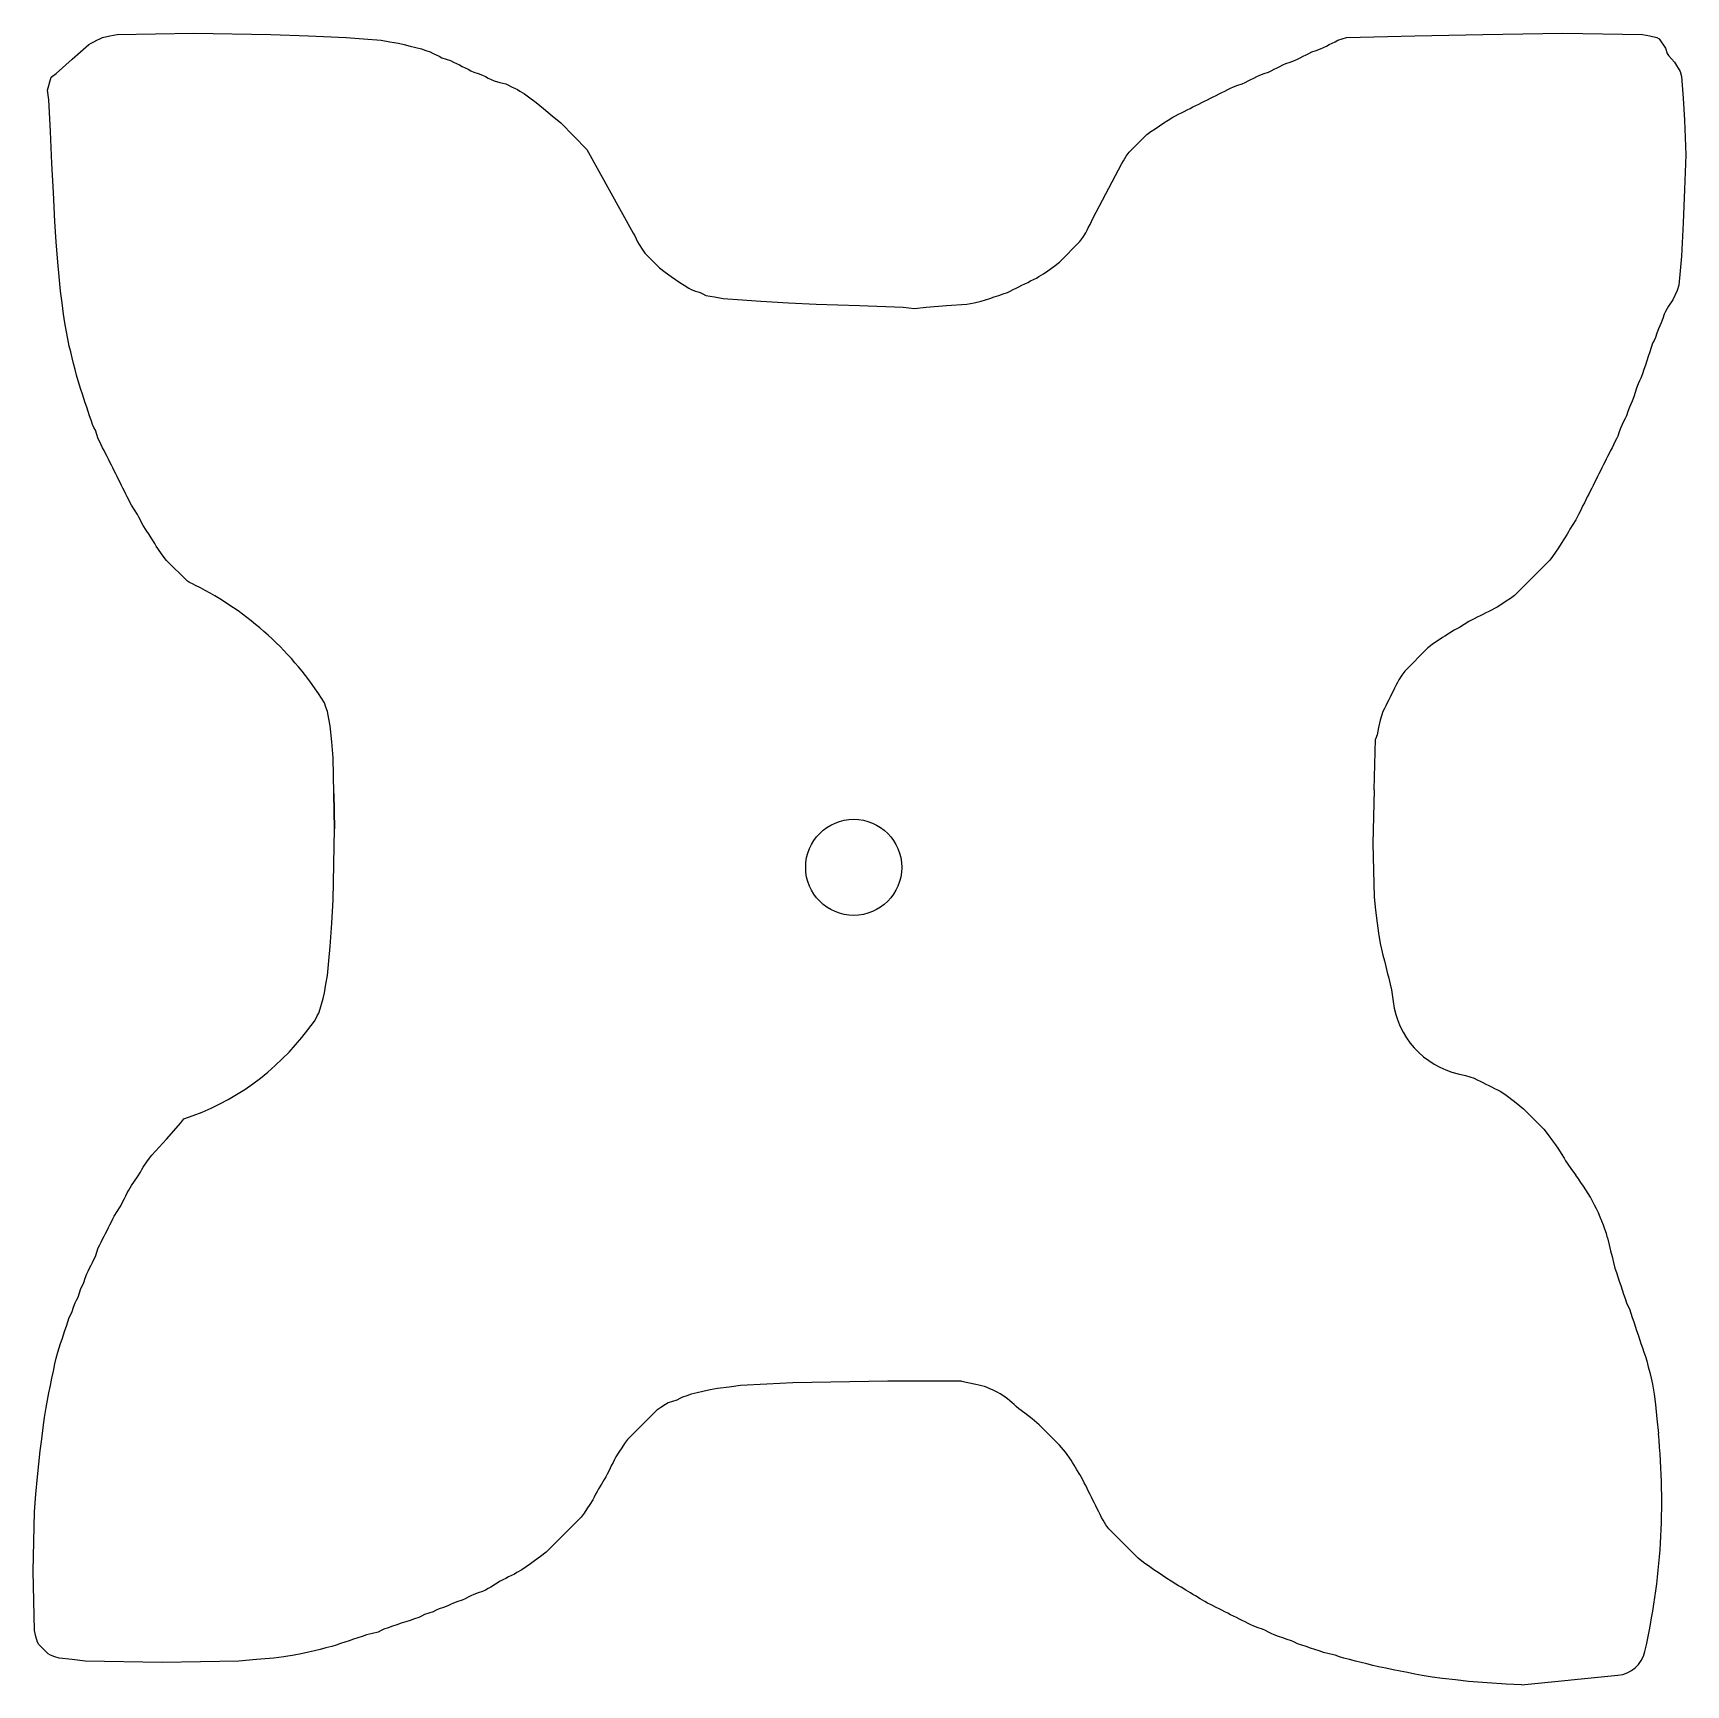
# Model space of a CAD drawing. Header units: inches. Extents: x 6.11 to 10.41, y 20.2 to 24.5.
import ezdxf

# ---------------------------------------------------------------- set-up
doc = ezdxf.new("R2010")
doc.units = ezdxf.units.IN
doc.layers.get('0').update_dxf_attribs({"linetype": 'CONTINUOUS'})

msp = doc.modelspace()

# ---------------------------------------------------------------- linework, layer by layer
for p, q in [((6.2541, 24.4722), (6.2599, 24.476)), ((6.2599, 24.476), (6.2674, 24.4797)), ((6.2674, 24.4797), (6.2749, 24.4835)), ((6.2749, 24.4835), (6.2825, 24.4873)), ((6.2825, 24.4873), (6.29, 24.4911)), ((6.29, 24.4911), (6.3089, 24.4948)), ((6.3089, 24.4948), (6.3278, 24.4986)), ((6.3278, 24.4986), (6.5277, 24.5024)), ((6.5277, 24.5024), (6.7277, 24.4986)), ((6.7277, 24.4986), (6.8258, 24.4948)), ((6.8258, 24.4948), (6.9239, 24.4911)), ((6.9239, 24.4911), (6.9691, 24.4873)), ((6.9691, 24.4873), (7.0144, 24.4835)), ((7.0144, 24.4835), (7.0371, 24.4797)), ((7.0371, 24.4797), (7.0597, 24.476)), ((7.0597, 24.476), (7.0748, 24.4722)), ((9.4819, 24.4722), (9.4894, 24.476)), ((9.4894, 24.476), (9.497, 24.4797)), ((9.497, 24.4797), (9.5045, 24.4835)), ((9.5045, 24.4835), (9.5158, 24.4873)), ((9.5158, 24.4873), (9.5271, 24.4911)), ((9.5271, 24.4911), (9.7045, 24.4948)), ((9.7045, 24.4948), (9.8818, 24.4986)), ((9.8818, 24.4986), (10.0893, 24.5024)), ((10.0893, 24.5024), (10.2968, 24.4986)), ((10.2968, 24.4986), (10.3157, 24.4948)), ((10.3157, 24.4948), (10.3345, 24.4911)), ((10.3345, 24.4911), (10.3405, 24.4873)), ((10.3405, 24.4873), (10.3572, 24.463)), ((6.1693, 24.3967), (6.2108, 24.4345)), ((6.2108, 24.4345), (6.2541, 24.4722)), ((7.0748, 24.4722), (7.0899, 24.4684)), ((7.0899, 24.4684), (7.105, 24.4647)), ((7.105, 24.4647), (7.1201, 24.4609)), ((7.1201, 24.4609), (7.1314, 24.4571)), ((7.1314, 24.4571), (7.1427, 24.4533)), ((7.1427, 24.4533), (7.1502, 24.4496)), ((7.1502, 24.4496), (7.1578, 24.4458)), ((7.1578, 24.4458), (7.1653, 24.442)), ((7.1653, 24.442), (7.1729, 24.4382)), ((7.1729, 24.4382), (7.1842, 24.4345)), ((7.1842, 24.4345), (7.1955, 24.4307)), ((7.1955, 24.4307), (7.2031, 24.4269)), ((9.38, 24.4269), (9.3913, 24.4307)), ((9.3913, 24.4307), (9.3989, 24.4345)), ((9.3989, 24.4345), (9.4064, 24.4382)), ((9.4064, 24.4382), (9.414, 24.442)), ((9.414, 24.442), (9.4215, 24.4458)), ((9.4215, 24.4458), (9.4291, 24.4496)), ((9.4291, 24.4496), (9.4366, 24.4533)), ((9.4366, 24.4533), (9.4479, 24.4571)), ((9.4479, 24.4571), (9.4592, 24.4609)), ((9.4592, 24.4609), (9.4668, 24.4647)), ((9.4668, 24.4647), (9.4743, 24.4684)), ((9.4743, 24.4684), (9.4819, 24.4722)), ((10.3572, 24.463), (10.361, 24.4496)), ((10.361, 24.4496), (10.3647, 24.4436)), ((10.3647, 24.4436), (10.3798, 24.4269)), ((6.1467, 24.3535), (6.1559, 24.3875)), ((6.1559, 24.3875), (6.1693, 24.3967)), ((7.2031, 24.4269), (7.2106, 24.4232)), ((7.2106, 24.4232), (7.2182, 24.4194)), ((7.2182, 24.4194), (7.2257, 24.4156)), ((7.2257, 24.4156), (7.2332, 24.4118)), ((7.2332, 24.4118), (7.2408, 24.4081)), ((7.2408, 24.4081), (7.2483, 24.4043)), ((7.2483, 24.4043), (7.2559, 24.4005)), ((7.2559, 24.4005), (7.2672, 24.3967)), ((7.2672, 24.3967), (7.2785, 24.393)), ((7.2785, 24.393), (7.2861, 24.3892)), ((7.2861, 24.3892), (7.2936, 24.3854)), ((9.2857, 24.3854), (9.2932, 24.3892)), ((9.2932, 24.3892), (9.3008, 24.393)), ((9.3008, 24.393), (9.3121, 24.3967)), ((9.3121, 24.3967), (9.3234, 24.4005)), ((9.3234, 24.4005), (9.331, 24.4043)), ((9.331, 24.4043), (9.3385, 24.4081)), ((9.3385, 24.4081), (9.3461, 24.4118)), ((9.3461, 24.4118), (9.3536, 24.4156)), ((9.3536, 24.4156), (9.3611, 24.4194)), ((9.3611, 24.4194), (9.3687, 24.4231)), ((9.3687, 24.4231), (9.38, 24.4269)), ((10.3798, 24.4269), (10.3949, 24.4027)), ((10.3949, 24.4027), (10.3987, 24.3892)), ((10.3987, 24.3892), (10.4025, 24.3326)), ((6.1504, 24.3288), (6.1467, 24.3535)), ((7.2936, 24.3854), (7.3012, 24.3817)), ((7.3012, 24.3817), (7.3087, 24.3779)), ((7.3087, 24.3779), (7.3238, 24.3741)), ((7.3238, 24.3741), (7.3389, 24.3703)), ((7.3389, 24.3703), (7.3464, 24.3666)), ((7.3464, 24.3666), (7.354, 24.3628)), ((7.354, 24.3628), (7.3615, 24.359)), ((7.3615, 24.359), (7.3691, 24.3552)), ((7.3691, 24.3552), (7.3758, 24.3515)), ((7.3758, 24.3515), (7.3879, 24.3439)), ((9.1951, 24.3439), (9.2027, 24.3477)), ((9.2027, 24.3477), (9.2102, 24.3515)), ((9.2102, 24.3515), (9.2178, 24.3552)), ((9.2178, 24.3552), (9.2253, 24.359)), ((9.2253, 24.359), (9.2329, 24.3628)), ((9.2329, 24.3628), (9.2442, 24.3666)), ((9.2442, 24.3666), (9.2555, 24.3703)), ((9.2555, 24.3703), (9.263, 24.3741)), ((9.263, 24.3741), (9.2706, 24.3779)), ((9.2706, 24.3779), (9.2781, 24.3816)), ((9.2781, 24.3816), (9.2857, 24.3854)), ((6.1542, 24.2458), (6.1504, 24.3288)), ((7.3879, 24.3439), (7.3985, 24.3364)), ((7.3985, 24.3364), (7.4181, 24.3213)), ((7.4181, 24.3213), (7.4369, 24.3062)), ((7.4369, 24.3062), (7.4596, 24.2873)), ((9.1046, 24.2986), (9.1121, 24.3024)), ((9.1121, 24.3024), (9.1197, 24.3062)), ((9.1197, 24.3062), (9.1272, 24.31)), ((9.1272, 24.31), (9.1348, 24.3137)), ((9.1348, 24.3137), (9.1423, 24.3175)), ((9.1423, 24.3175), (9.1499, 24.3213)), ((9.1499, 24.3213), (9.1574, 24.3251)), ((9.1574, 24.3251), (9.165, 24.3288)), ((9.165, 24.3288), (9.1725, 24.3326)), ((9.1725, 24.3326), (9.18, 24.3364)), ((9.18, 24.3364), (9.1876, 24.3401)), ((9.1876, 24.3401), (9.1951, 24.3439)), ((10.4025, 24.3326), (10.4062, 24.276)), ((7.4596, 24.2873), (7.4821, 24.2685)), ((7.4821, 24.2685), (7.5502, 24.1996)), ((9.0291, 24.2534), (9.0405, 24.2609)), ((9.0405, 24.2609), (9.0518, 24.2685)), ((9.0518, 24.2685), (9.0631, 24.276)), ((9.0631, 24.276), (9.0752, 24.2836)), ((9.0752, 24.2836), (9.082, 24.2873)), ((9.082, 24.2873), (9.0895, 24.2911)), ((9.0895, 24.2911), (9.097, 24.2949)), ((9.097, 24.2949), (9.1046, 24.2986)), ((10.4062, 24.276), (10.41, 24.1855)), ((6.158, 24.1628), (6.1542, 24.2458)), ((8.9612, 24.192), (9.0075, 24.2383)), ((9.0075, 24.2383), (9.0178, 24.2458)), ((9.0178, 24.2458), (9.0291, 24.2534)), ((7.5502, 24.1996), (7.6709, 23.9817)), ((8.9461, 24.1695), (8.9537, 24.1817)), ((8.9537, 24.1817), (8.9612, 24.192)), ((10.41, 24.1855), (10.4062, 24.0949)), ((6.1618, 24.0874), (6.158, 24.1628)), ((8.8669, 24.0195), (8.9424, 24.1628)), ((8.9424, 24.1628), (8.9461, 24.1695)), ((6.1655, 24.0119), (6.1618, 24.0874)), ((10.4062, 24.0949), (10.4025, 24.0081)), ((6.1693, 23.9591), (6.1655, 24.0119)), ((8.8556, 23.9968), (8.8594, 24.0044)), ((8.8594, 24.0044), (8.8631, 24.0119)), ((8.8631, 24.0119), (8.8669, 24.0195)), ((10.4025, 24.0081), (10.3987, 23.9214)), ((6.1731, 23.9063), (6.1693, 23.9591)), ((7.6709, 23.9817), (7.6747, 23.9742)), ((7.6747, 23.9742), (7.6784, 23.9666)), ((7.6784, 23.9666), (7.6822, 23.9591)), ((7.6822, 23.9591), (7.686, 23.9524)), ((8.7798, 23.9063), (8.8329, 23.9601)), ((8.8329, 23.9601), (8.8405, 23.9704)), ((8.8405, 23.9704), (8.848, 23.9826)), ((8.848, 23.9826), (8.8518, 23.9893)), ((8.8518, 23.9893), (8.8556, 23.9968)), ((7.686, 23.9524), (7.6935, 23.9402)), ((7.6935, 23.9402), (7.7011, 23.9299)), ((7.7011, 23.9299), (7.7391, 23.8912)), ((10.3987, 23.9214), (10.3949, 23.8836)), ((6.1768, 23.8685), (6.1731, 23.9063)), ((7.7391, 23.8912), (7.7539, 23.8799)), ((7.7539, 23.8799), (7.7697, 23.8685)), ((8.7265, 23.8685), (8.7386, 23.8761)), ((8.7386, 23.8761), (8.7493, 23.8836)), ((8.7493, 23.8836), (8.765, 23.895)), ((8.765, 23.895), (8.7798, 23.9063)), ((10.3949, 23.8836), (10.3911, 23.8459)), ((6.1806, 23.8308), (6.1768, 23.8685)), ((6.1844, 23.8006), (6.1806, 23.8308)), ((7.7697, 23.8685), (7.7803, 23.861)), ((7.7803, 23.861), (7.7916, 23.8535)), ((7.7916, 23.8535), (7.803, 23.8459)), ((7.803, 23.8459), (7.8151, 23.8384)), ((7.8151, 23.8384), (7.8218, 23.8346)), ((7.8218, 23.8346), (7.8331, 23.8308)), ((7.8331, 23.8308), (7.8445, 23.827)), ((8.6443, 23.827), (8.6518, 23.8308)), ((8.6518, 23.8308), (8.6594, 23.8346)), ((8.6594, 23.8346), (8.6669, 23.8384)), ((8.6669, 23.8384), (8.6745, 23.8421)), ((8.6745, 23.8421), (8.682, 23.8459)), ((8.682, 23.8459), (8.6896, 23.8497)), ((8.6896, 23.8497), (8.6971, 23.8535)), ((8.6971, 23.8535), (8.7047, 23.8572)), ((8.7047, 23.8572), (8.7122, 23.861)), ((8.7122, 23.861), (8.7198, 23.8648)), ((8.7198, 23.8648), (8.7265, 23.8685)), ((10.3874, 23.8323), (10.376, 23.8082)), ((10.3911, 23.8459), (10.3874, 23.8323)), ((6.1882, 23.7704), (6.1844, 23.8006)), ((7.8445, 23.827), (7.852, 23.8233)), ((7.852, 23.8233), (7.8595, 23.8195)), ((7.8595, 23.8195), (7.8822, 23.8157)), ((7.8822, 23.8157), (7.9048, 23.8119)), ((7.9048, 23.8119), (7.9539, 23.8082)), ((7.9539, 23.8082), (8.0029, 23.8044)), ((8.0029, 23.8044), (8.0746, 23.8006)), ((8.0746, 23.8006), (8.1463, 23.7969)), ((8.1463, 23.7969), (8.2595, 23.7931)), ((8.2595, 23.7931), (8.3727, 23.7893)), ((8.3727, 23.7893), (8.4028, 23.7855)), ((8.4028, 23.7855), (8.433, 23.7893)), ((8.433, 23.7893), (8.4858, 23.7931)), ((8.4858, 23.7931), (8.5387, 23.7969)), ((8.5387, 23.7969), (8.5575, 23.8006)), ((8.5575, 23.8006), (8.5764, 23.8044)), ((8.5764, 23.8044), (8.5877, 23.8082)), ((8.5877, 23.8082), (8.599, 23.8119)), ((8.599, 23.8119), (8.6103, 23.8157)), ((8.6103, 23.8157), (8.6217, 23.8195)), ((8.6217, 23.8195), (8.633, 23.8233)), ((8.633, 23.8233), (8.6443, 23.827)), ((10.361, 23.7855), (10.3572, 23.778)), ((10.3647, 23.7916), (10.361, 23.7855)), ((10.376, 23.8082), (10.3647, 23.7916)), ((6.1919, 23.7478), (6.1882, 23.7704)), ((6.1957, 23.7252), (6.1919, 23.7478)), ((10.3459, 23.7478), (10.3421, 23.7403)), ((10.3496, 23.7591), (10.3459, 23.7478)), ((10.3534, 23.7704), (10.3496, 23.7591)), ((10.3572, 23.778), (10.3534, 23.7704)), ((6.1995, 23.7063), (6.1957, 23.7252)), ((6.2033, 23.6874), (6.1995, 23.7063)), ((10.327, 23.7025), (10.3232, 23.695)), ((10.3308, 23.7101), (10.327, 23.7025)), ((10.3345, 23.7214), (10.3308, 23.7101)), ((10.3383, 23.7327), (10.3345, 23.7214)), ((10.3421, 23.7403), (10.3383, 23.7327)), ((6.207, 23.6724), (6.2033, 23.6874)), ((6.2108, 23.6573), (6.207, 23.6724)), ((6.2146, 23.6422), (6.2108, 23.6573)), ((10.3119, 23.661), (10.3081, 23.6497)), ((10.3157, 23.6724), (10.3119, 23.661)), ((10.3195, 23.6837), (10.3157, 23.6724)), ((10.3232, 23.695), (10.3195, 23.6837)), ((6.2183, 23.6271), (6.2146, 23.6422)), ((6.2221, 23.612), (6.2183, 23.6271)), ((10.2968, 23.6158), (10.293, 23.6044)), ((10.3006, 23.6271), (10.2968, 23.6158)), ((10.3044, 23.6384), (10.3006, 23.6271)), ((10.3081, 23.6497), (10.3044, 23.6384)), ((6.2259, 23.5969), (6.2221, 23.612)), ((6.2297, 23.5856), (6.2259, 23.5969)), ((6.2334, 23.5743), (6.2297, 23.5856)), ((6.2372, 23.5629), (6.2334, 23.5743)), ((10.2817, 23.578), (10.2779, 23.5667)), ((10.2855, 23.5893), (10.2817, 23.578)), ((10.2893, 23.5969), (10.2855, 23.5893)), ((10.293, 23.6044), (10.2893, 23.5969)), ((6.241, 23.5516), (6.2372, 23.5629)), ((6.2448, 23.5403), (6.241, 23.5516)), ((6.2485, 23.529), (6.2448, 23.5403)), ((6.2523, 23.5177), (6.2485, 23.529)), ((10.2629, 23.529), (10.2591, 23.5177)), ((10.2666, 23.5365), (10.2629, 23.529)), ((10.2704, 23.5441), (10.2666, 23.5365)), ((10.2742, 23.5554), (10.2704, 23.5441)), ((10.2779, 23.5667), (10.2742, 23.5554)), ((6.2561, 23.5063), (6.2523, 23.5177)), ((6.2599, 23.495), (6.2561, 23.5063)), ((6.2636, 23.4837), (6.2599, 23.495)), ((10.2478, 23.4913), (10.244, 23.4837)), ((10.2515, 23.4988), (10.2478, 23.4913)), ((10.2553, 23.5063), (10.2515, 23.4988)), ((10.2591, 23.5177), (10.2553, 23.5063)), ((6.2674, 23.4762), (6.2636, 23.4837)), ((6.2712, 23.4686), (6.2674, 23.4762)), ((6.2749, 23.4573), (6.2712, 23.4686)), ((6.2787, 23.446), (6.2749, 23.4573)), ((6.2825, 23.4384), (6.2787, 23.446)), ((10.2289, 23.446), (10.2251, 23.4384)), ((10.2327, 23.4535), (10.2289, 23.446)), ((10.2364, 23.4648), (10.2327, 23.4535)), ((10.2402, 23.4762), (10.2364, 23.4648)), ((10.244, 23.4837), (10.2402, 23.4762)), ((6.2863, 23.4309), (6.2825, 23.4384)), ((6.29, 23.4233), (6.2863, 23.4309)), ((6.2938, 23.4158), (6.29, 23.4233)), ((6.2976, 23.4083), (6.2938, 23.4158)), ((6.3014, 23.4007), (6.2976, 23.4083)), ((6.3051, 23.3932), (6.3014, 23.4007)), ((10.2063, 23.4007), (10.2025, 23.3932)), ((10.21, 23.4082), (10.2063, 23.4007)), ((10.2138, 23.4158), (10.21, 23.4082)), ((10.2176, 23.4233), (10.2138, 23.4158)), ((10.2214, 23.4309), (10.2176, 23.4233)), ((10.2251, 23.4384), (10.2214, 23.4309)), ((6.3089, 23.3856), (6.3051, 23.3932)), ((6.3127, 23.3781), (6.3089, 23.3856)), ((6.3164, 23.3705), (6.3127, 23.3781)), ((6.3202, 23.363), (6.3164, 23.3705)), ((6.324, 23.3554), (6.3202, 23.363)), ((6.3278, 23.3479), (6.324, 23.3554)), ((10.1836, 23.3554), (10.1799, 23.3479)), ((10.1874, 23.363), (10.1836, 23.3554)), ((10.1912, 23.3705), (10.1874, 23.363)), ((10.1949, 23.3781), (10.1912, 23.3705)), ((10.1987, 23.3856), (10.1949, 23.3781)), ((10.2025, 23.3932), (10.1987, 23.3856)), ((6.3315, 23.3403), (6.3278, 23.3479)), ((6.3353, 23.3328), (6.3315, 23.3403)), ((6.3391, 23.3252), (6.3353, 23.3328)), ((6.3429, 23.3177), (6.3391, 23.3252)), ((6.3466, 23.3102), (6.3429, 23.3177)), ((10.1648, 23.3177), (10.161, 23.3102)), ((10.1685, 23.3252), (10.1648, 23.3177)), ((10.1723, 23.3328), (10.1685, 23.3252)), ((10.1761, 23.3403), (10.1723, 23.3328)), ((10.1799, 23.3479), (10.1761, 23.3403)), ((6.3504, 23.3026), (6.3466, 23.3102)), ((6.3542, 23.2951), (6.3504, 23.3026)), ((6.3579, 23.2875), (6.3542, 23.2951)), ((6.3617, 23.28), (6.3579, 23.2875)), ((6.3655, 23.2733), (6.3617, 23.28)), ((6.373, 23.2611), (6.3655, 23.2733)), ((10.1421, 23.2724), (10.1384, 23.2649)), ((10.1459, 23.28), (10.1421, 23.2724)), ((10.1497, 23.2875), (10.1459, 23.28)), ((10.1534, 23.2951), (10.1497, 23.2875)), ((10.1572, 23.3026), (10.1534, 23.2951)), ((10.161, 23.3102), (10.1572, 23.3026)), ((6.3806, 23.249), (6.373, 23.2611)), ((6.3844, 23.2422), (6.3806, 23.249)), ((6.3881, 23.2347), (6.3844, 23.2422)), ((6.3919, 23.2272), (6.3881, 23.2347)), ((6.3957, 23.2204), (6.3919, 23.2272)), ((10.1233, 23.2355), (10.1157, 23.2234)), ((10.127, 23.2422), (10.1233, 23.2355)), ((10.1308, 23.2498), (10.127, 23.2422)), ((10.1346, 23.2573), (10.1308, 23.2498)), ((10.1384, 23.2649), (10.1346, 23.2573)), ((6.4032, 23.2083), (6.3957, 23.2204)), ((6.4108, 23.197), (6.4032, 23.2083)), ((6.4183, 23.1857), (6.4108, 23.197)), ((6.4259, 23.1735), (6.4183, 23.1857)), ((10.0931, 23.1857), (10.0855, 23.1743)), ((10.1006, 23.1978), (10.0931, 23.1857)), ((10.1044, 23.2045), (10.1006, 23.1978)), ((10.1082, 23.2112), (10.1044, 23.2045)), ((10.1157, 23.2234), (10.1082, 23.2112)), ((6.4296, 23.1668), (6.4259, 23.1735)), ((6.4334, 23.1608), (6.4296, 23.1668)), ((6.4447, 23.1442), (6.4334, 23.1608)), ((6.456, 23.1294), (6.4447, 23.1442)), ((10.0629, 23.1404), (10.0554, 23.1301)), ((10.0704, 23.1517), (10.0629, 23.1404)), ((10.078, 23.163), (10.0704, 23.1517)), ((10.0855, 23.1743), (10.078, 23.163)), ((6.5107, 23.0762), (6.456, 23.1294)), ((10.0554, 23.1301), (9.9638, 23.0385)), ((6.5164, 23.0725), (6.5107, 23.0762)), ((6.524, 23.0687), (6.5164, 23.0725)), ((6.5315, 23.0649), (6.524, 23.0687)), ((9.9308, 23.0159), (9.9187, 23.0083)), ((9.9422, 23.0234), (9.9308, 23.0159)), ((9.9535, 23.031), (9.9422, 23.0234)), ((9.9638, 23.0385), (9.9535, 23.031)), ((9.8449, 22.9706), (9.8328, 22.9631)), ((9.8516, 22.9744), (9.8449, 22.9706)), ((9.8592, 22.9781), (9.8516, 22.9744)), ((9.8667, 22.9819), (9.8592, 22.9781)), ((9.8743, 22.9857), (9.8667, 22.9819)), ((9.8818, 22.9895), (9.8743, 22.9857)), ((9.8893, 22.9932), (9.8818, 22.9895)), ((9.8969, 22.997), (9.8893, 22.9932)), ((9.9044, 23.0008), (9.8969, 22.997)), ((9.912, 23.0046), (9.9044, 23.0008)), ((9.9187, 23.0083), (9.912, 23.0046)), ((9.7701, 22.9253), (9.7535, 22.914)), ((9.7762, 22.9291), (9.7701, 22.9253)), ((9.7829, 22.9329), (9.7762, 22.9291)), ((9.795, 22.9404), (9.7829, 22.9329)), ((9.8072, 22.948), (9.795, 22.9404)), ((9.8139, 22.9517), (9.8072, 22.948)), ((9.8206, 22.9555), (9.8139, 22.9517)), ((9.8328, 22.9631), (9.8206, 22.9555)), ((9.7387, 22.9027), (9.6781, 22.8413)), ((9.7535, 22.914), (9.7387, 22.9027)), ((9.6781, 22.8413), (9.6705, 22.831)), ((9.6517, 22.797), (9.6479, 22.7895)), ((9.6554, 22.8046), (9.6517, 22.797)), ((9.6592, 22.8121), (9.6554, 22.8046)), ((9.663, 22.8189), (9.6592, 22.8121)), ((9.6705, 22.831), (9.663, 22.8189)), ((6.8711, 22.748), (6.8673, 22.7593)), ((9.6328, 22.7593), (9.629, 22.7518)), ((9.6366, 22.7669), (9.6328, 22.7593)), ((9.6403, 22.7744), (9.6366, 22.7669)), ((9.6441, 22.782), (9.6403, 22.7744)), ((9.6479, 22.7895), (9.6441, 22.782)), ((6.8748, 22.7367), (6.8711, 22.748)), ((6.8786, 22.7178), (6.8748, 22.7367)), ((6.8824, 22.699), (6.8786, 22.7178)), ((9.6139, 22.714), (9.6102, 22.6952)), ((9.6177, 22.7254), (9.6139, 22.714)), ((9.6215, 22.7367), (9.6177, 22.7254)), ((9.6252, 22.7442), (9.6215, 22.7367)), ((9.629, 22.7518), (9.6252, 22.7442)), ((6.8861, 22.6575), (6.8824, 22.699)), ((9.6064, 22.6763), (9.6026, 22.665)), ((9.6102, 22.6952), (9.6064, 22.6763)), ((6.8899, 22.616), (6.8861, 22.6575)), ((9.5988, 22.5329), (9.6026, 22.665)), ((6.8937, 22.4311), (6.8899, 22.616)), ((6.8918, 22.5235), (6.8937, 22.4311)), ((9.5988, 22.5329), (9.5951, 22.3934)), ((6.8899, 22.2462), (6.8937, 22.4311)), ((9.5951, 22.3934), (9.5988, 22.2538)), ((6.8861, 22.1858), (6.8899, 22.2462)), ((9.5988, 22.2538), (9.6026, 22.2198)), ((9.6026, 22.2198), (9.6064, 22.1858)), ((6.8824, 22.1255), (6.8861, 22.1858)), ((9.6064, 22.1858), (9.6102, 22.1594)), ((9.6102, 22.1594), (9.6139, 22.133)), ((6.8786, 22.0878), (6.8824, 22.1255)), ((9.6139, 22.133), (9.6177, 22.1179)), ((9.6177, 22.1179), (9.6215, 22.1028)), ((6.8748, 22.05), (6.8786, 22.0878)), ((9.6215, 22.1028), (9.6252, 22.0877)), ((9.6252, 22.0877), (9.629, 22.0727)), ((9.629, 22.0727), (9.6328, 22.0576)), ((6.8673, 22.0047), (6.8711, 22.0274)), ((6.8711, 22.0274), (6.8748, 22.05)), ((9.6328, 22.0576), (9.6366, 22.0425)), ((9.6366, 22.0425), (9.6403, 22.0274)), ((9.6403, 22.0274), (9.6441, 22.0123)), ((6.8597, 21.9746), (6.8635, 21.9897)), ((6.8635, 21.9897), (6.8673, 22.0047)), ((9.6441, 22.0123), (9.6479, 21.9821)), ((6.8409, 21.9311), (6.8446, 21.9368)), ((6.8446, 21.9368), (6.8484, 21.9444)), ((6.8484, 21.9444), (6.8522, 21.9519)), ((6.8522, 21.9519), (6.856, 21.9632)), ((6.856, 21.9632), (6.8597, 21.9746)), ((6.824, 21.9084), (6.8409, 21.9311)), ((9.6715, 21.9067), (9.6715, 21.9066)), ((9.8177, 21.7935), (9.8365, 21.7897)), ((9.8365, 21.7897), (9.8478, 21.7859)), ((9.8478, 21.7859), (9.8592, 21.7821)), ((9.8592, 21.7821), (9.8667, 21.7784)), ((9.8667, 21.7784), (9.8743, 21.7746)), ((9.8743, 21.7746), (9.8818, 21.7708)), ((9.8818, 21.7708), (9.8893, 21.7671)), ((9.8893, 21.7671), (9.8969, 21.7633)), ((9.8969, 21.7633), (9.9044, 21.7595)), ((9.9044, 21.7595), (9.912, 21.7557)), ((9.912, 21.7557), (9.9195, 21.752)), ((9.9195, 21.752), (9.9262, 21.7482)), ((9.9262, 21.7482), (9.9384, 21.7406)), ((9.9384, 21.7406), (9.949, 21.7331)), ((9.949, 21.7331), (9.9686, 21.718)), ((9.9686, 21.718), (9.9872, 21.7029)), ((9.9872, 21.7029), (10.0403, 21.6498)), ((6.456, 21.6237), (6.4938, 21.6661)), ((6.4938, 21.6661), (6.5013, 21.6765)), ((10.0403, 21.6498), (10.0516, 21.635)), ((10.0516, 21.635), (10.0629, 21.6192)), ((6.4183, 21.5819), (6.456, 21.6237)), ((10.0629, 21.6192), (10.0704, 21.6086)), ((10.0704, 21.6086), (10.078, 21.5973)), ((10.078, 21.5973), (10.0855, 21.586)), ((6.3919, 21.5445), (6.3957, 21.5505)), ((6.3957, 21.5505), (6.407, 21.5671)), ((6.407, 21.5671), (6.4183, 21.5819)), ((10.0855, 21.586), (10.0931, 21.5738)), ((10.0931, 21.5738), (10.0969, 21.5671)), ((10.0969, 21.5671), (10.1006, 21.5611)), ((10.1006, 21.5611), (10.1119, 21.5445)), ((6.3655, 21.503), (6.373, 21.5143)), ((6.373, 21.5143), (6.3806, 21.5256)), ((6.3806, 21.5256), (6.3881, 21.5377)), ((6.3881, 21.5377), (6.3919, 21.5445)), ((10.1119, 21.5445), (10.1233, 21.5296)), ((6.3429, 21.4615), (6.3466, 21.469)), ((6.3466, 21.469), (6.3504, 21.4765)), ((6.3504, 21.4765), (6.3542, 21.4841)), ((6.3542, 21.4841), (6.3579, 21.4908)), ((6.3579, 21.4908), (6.3655, 21.503)), ((6.3164, 21.4162), (6.3202, 21.4229)), ((6.3202, 21.4229), (6.3278, 21.435)), ((6.3278, 21.435), (6.3353, 21.4472)), ((6.3353, 21.4472), (6.3391, 21.4539)), ((6.3391, 21.4539), (6.3429, 21.4615)), ((6.2938, 21.3709), (6.2976, 21.3785)), ((6.2976, 21.3785), (6.3014, 21.386)), ((6.3014, 21.386), (6.3051, 21.3935)), ((6.3051, 21.3935), (6.3089, 21.4011)), ((6.3089, 21.4011), (6.3127, 21.4086)), ((6.3127, 21.4086), (6.3164, 21.4162)), ((6.2749, 21.3294), (6.2787, 21.3407)), ((6.2787, 21.3407), (6.2825, 21.3483)), ((6.2825, 21.3483), (6.2863, 21.3558)), ((6.2863, 21.3558), (6.29, 21.3634)), ((6.29, 21.3634), (6.2938, 21.3709)), ((10.2063, 21.3671), (10.21, 21.3483)), ((10.21, 21.3483), (10.2138, 21.3332)), ((6.2561, 21.2879), (6.2599, 21.2955)), ((6.2599, 21.2955), (6.2636, 21.303)), ((6.2636, 21.303), (6.2674, 21.3105)), ((6.2674, 21.3105), (6.2712, 21.3181)), ((6.2712, 21.3181), (6.2749, 21.3294)), ((10.2138, 21.3332), (10.2176, 21.3181)), ((10.2176, 21.3181), (10.2214, 21.303)), ((10.2214, 21.303), (10.2251, 21.2879)), ((6.2372, 21.2426), (6.241, 21.2502)), ((6.241, 21.2502), (6.2448, 21.2615)), ((6.2448, 21.2615), (6.2485, 21.2728)), ((6.2485, 21.2728), (6.2523, 21.2804)), ((6.2523, 21.2804), (6.2561, 21.2879)), ((10.2251, 21.2879), (10.2289, 21.2766)), ((10.2289, 21.2766), (10.2327, 21.2653)), ((10.2327, 21.2653), (10.2364, 21.2539)), ((10.2364, 21.2539), (10.2402, 21.2426)), ((6.2183, 21.1974), (6.2221, 21.2049)), ((6.2221, 21.2049), (6.2259, 21.2124)), ((6.2259, 21.2124), (6.2297, 21.2238)), ((6.2297, 21.2238), (6.2334, 21.2351)), ((6.2334, 21.2351), (6.2372, 21.2426)), ((10.2402, 21.2426), (10.244, 21.2313)), ((10.244, 21.2313), (10.2478, 21.22)), ((10.2478, 21.22), (10.2515, 21.2087)), ((10.2515, 21.2087), (10.2553, 21.1974)), ((6.2033, 21.1596), (6.207, 21.1672)), ((6.207, 21.1672), (6.2108, 21.1747)), ((6.2108, 21.1747), (6.2146, 21.186)), ((6.2146, 21.186), (6.2183, 21.1974)), ((10.2553, 21.1974), (10.2591, 21.1898)), ((10.2591, 21.1898), (10.2629, 21.1823)), ((10.2629, 21.1823), (10.2666, 21.1709)), ((10.2666, 21.1709), (10.2704, 21.1596)), ((6.1882, 21.1144), (6.1919, 21.1257)), ((6.1919, 21.1257), (6.1957, 21.137)), ((6.1957, 21.137), (6.1995, 21.1483)), ((6.1995, 21.1483), (6.2033, 21.1596)), ((10.2704, 21.1596), (10.2742, 21.1483)), ((10.2742, 21.1483), (10.2779, 21.137)), ((10.2779, 21.137), (10.2817, 21.1257)), ((10.2817, 21.1257), (10.2855, 21.1143)), ((6.1731, 21.0691), (6.1768, 21.0804)), ((6.1768, 21.0804), (6.1806, 21.0917)), ((6.1806, 21.0917), (6.1844, 21.103)), ((6.1844, 21.103), (6.1882, 21.1144)), ((10.2855, 21.1143), (10.2893, 21.103)), ((10.2893, 21.103), (10.293, 21.0917)), ((10.293, 21.0917), (10.2968, 21.0804)), ((10.2968, 21.0804), (10.3006, 21.0691)), ((6.1618, 21.02), (6.1655, 21.0389)), ((6.1655, 21.0389), (6.1693, 21.054)), ((6.1693, 21.054), (6.1731, 21.0691)), ((10.3006, 21.0691), (10.3044, 21.0578)), ((10.3044, 21.0578), (10.3081, 21.0464)), ((10.3081, 21.0464), (10.3119, 21.0313)), ((6.1542, 20.9823), (6.158, 21.0012)), ((6.158, 21.0012), (6.1618, 21.02)), ((8.0859, 20.9898), (8.018, 20.9861)), ((8.3334, 20.9936), (8.0859, 20.9898)), ((8.5253, 20.9935), (8.3334, 20.9936)), ((8.5251, 20.9936), (8.5625, 20.9856)), ((10.3119, 21.0313), (10.3157, 21.0163)), ((10.3157, 21.0163), (10.3195, 21.0012)), ((10.3195, 21.0012), (10.3232, 20.9861)), ((6.1467, 20.9446), (6.1504, 20.9634)), ((6.1504, 20.9634), (6.1542, 20.9823)), ((7.7916, 20.9483), (7.7841, 20.9446)), ((7.7992, 20.9521), (7.7916, 20.9483)), ((7.8105, 20.9559), (7.7992, 20.9521)), ((7.8218, 20.9597), (7.8105, 20.9559)), ((7.8369, 20.9634), (7.8218, 20.9597)), ((7.852, 20.9672), (7.8369, 20.9634)), ((7.8709, 20.971), (7.852, 20.9672)), ((7.8897, 20.9748), (7.8709, 20.971)), ((7.9199, 20.9785), (7.8897, 20.9748)), ((7.9501, 20.9823), (7.9199, 20.9785)), ((8.018, 20.9861), (7.9501, 20.9823)), ((10.3232, 20.9861), (10.327, 20.9597)), ((10.3232, 20.9861), (10.327, 20.9597)), ((10.327, 20.9597), (10.3308, 20.9333)), ((6.1391, 20.8993), (6.1429, 20.9257)), ((6.1429, 20.9257), (6.1467, 20.9446)), ((7.7323, 20.9182), (7.6558, 20.8417)), ((7.7426, 20.9257), (7.7323, 20.9182)), ((7.7547, 20.9333), (7.7426, 20.9257)), ((7.7614, 20.937), (7.7547, 20.9333)), ((7.7728, 20.9408), (7.7614, 20.937)), ((7.7841, 20.9446), (7.7728, 20.9408)), ((8.6745, 20.9218), (8.6669, 20.9275)), ((8.6895, 20.9105), (8.6745, 20.9218)), ((8.7084, 20.8954), (8.6895, 20.9105)), ((10.3308, 20.9333), (10.3345, 20.8955)), ((6.1316, 20.8427), (6.1353, 20.8729)), ((6.1353, 20.8729), (6.1391, 20.8993)), ((8.7271, 20.8803), (8.7084, 20.8954)), ((8.7801, 20.8273), (8.7271, 20.8803)), ((10.3345, 20.8955), (10.3383, 20.8578)), ((6.1278, 20.8125), (6.1316, 20.8427)), ((7.6407, 20.8201), (7.6332, 20.8088)), ((7.6483, 20.8314), (7.6407, 20.8201)), ((7.6558, 20.8417), (7.6483, 20.8314)), ((8.7952, 20.8086), (8.7801, 20.8273)), ((6.1203, 20.7446), (6.124, 20.7786)), ((6.124, 20.7786), (6.1278, 20.8125)), ((7.6143, 20.7748), (7.6105, 20.7673)), ((7.6181, 20.7823), (7.6143, 20.7748)), ((7.6219, 20.7899), (7.6181, 20.7823)), ((7.6256, 20.7966), (7.6219, 20.7899)), ((7.6332, 20.8088), (7.6256, 20.7966)), ((8.8103, 20.7882), (8.7952, 20.8086)), ((8.8141, 20.7822), (8.8103, 20.7882)), ((8.8178, 20.7755), (8.8141, 20.7822)), ((8.8254, 20.7634), (8.8178, 20.7755)), ((6.1165, 20.6993), (6.1203, 20.7446)), ((7.5954, 20.7379), (7.5879, 20.7257)), ((7.5992, 20.7446), (7.5954, 20.7379)), ((7.603, 20.7522), (7.5992, 20.7446)), ((7.6068, 20.7597), (7.603, 20.7522)), ((7.6105, 20.7673), (7.6068, 20.7597)), ((8.8329, 20.7512), (8.8254, 20.7634)), ((8.8367, 20.7445), (8.8329, 20.7512)), ((8.8405, 20.737), (8.8367, 20.7445)), ((8.8443, 20.7294), (8.8405, 20.737)), ((6.1127, 20.6541), (6.1165, 20.6993)), ((7.569, 20.6918), (7.5653, 20.6851)), ((7.5728, 20.6993), (7.569, 20.6918)), ((7.5766, 20.7069), (7.5728, 20.6993)), ((7.5804, 20.7136), (7.5766, 20.7069)), ((7.5879, 20.7257), (7.5804, 20.7136)), ((8.848, 20.7219), (8.8443, 20.7294)), ((8.8518, 20.7143), (8.848, 20.7219)), ((8.8556, 20.7068), (8.8518, 20.7143)), ((8.8593, 20.6992), (8.8556, 20.7068)), ((8.8631, 20.6917), (8.8593, 20.6992)), ((8.8669, 20.6841), (8.8631, 20.6917)), ((6.1089, 20.4994), (6.1127, 20.6541)), ((7.5426, 20.6503), (7.5351, 20.64)), ((7.5502, 20.6616), (7.5426, 20.6503)), ((7.5577, 20.6729), (7.5502, 20.6616)), ((7.5653, 20.6851), (7.5577, 20.6729)), ((8.8707, 20.6766), (8.8669, 20.6841)), ((8.8744, 20.669), (8.8707, 20.6766)), ((8.8782, 20.6615), (8.8744, 20.669)), ((8.882, 20.654), (8.8782, 20.6615)), ((8.8858, 20.6464), (8.882, 20.654)), ((8.8895, 20.6389), (8.8858, 20.6464)), ((7.5351, 20.64), (7.4442, 20.5484)), ((8.8933, 20.6321), (8.8895, 20.6389)), ((8.9008, 20.62), (8.8933, 20.6321)), ((8.9084, 20.6097), (8.9008, 20.62)), ((8.9842, 20.5332), (8.9084, 20.6097)), ((7.403, 20.5182), (7.3917, 20.5107)), ((7.4137, 20.5258), (7.403, 20.5182)), ((7.4294, 20.5371), (7.4137, 20.5258)), ((7.4442, 20.5484), (7.4294, 20.5371)), ((8.9989, 20.5219), (8.9842, 20.5332)), ((9.0147, 20.5106), (8.9989, 20.5219)), ((6.1127, 20.3447), (6.1089, 20.4994)), ((7.3313, 20.4767), (7.3246, 20.473)), ((7.3389, 20.4805), (7.3313, 20.4767)), ((7.3464, 20.4843), (7.3389, 20.4805)), ((7.354, 20.4881), (7.3464, 20.4843)), ((7.3615, 20.4918), (7.354, 20.4881)), ((7.3682, 20.4956), (7.3615, 20.4918)), ((7.3804, 20.5031), (7.3682, 20.4956)), ((7.3917, 20.5107), (7.3804, 20.5031)), ((9.0253, 20.503), (9.0147, 20.5106)), ((9.0367, 20.4955), (9.0253, 20.503)), ((9.048, 20.4879), (9.0367, 20.4955)), ((9.0593, 20.4804), (9.048, 20.4879)), ((9.0706, 20.4729), (9.0593, 20.4804)), ((7.2408, 20.4315), (7.2332, 20.4277)), ((7.2483, 20.4352), (7.2408, 20.4315)), ((7.2559, 20.439), (7.2483, 20.4352)), ((7.2672, 20.4428), (7.2559, 20.439)), ((7.2785, 20.4466), (7.2672, 20.4428)), ((7.2861, 20.4503), (7.2785, 20.4466)), ((7.2936, 20.4541), (7.2861, 20.4503)), ((7.3003, 20.4579), (7.2936, 20.4541)), ((7.3125, 20.4654), (7.3003, 20.4579)), ((7.3246, 20.473), (7.3125, 20.4654)), ((9.0828, 20.4653), (9.0706, 20.4729)), ((9.0895, 20.4615), (9.0828, 20.4653)), ((9.0962, 20.4578), (9.0895, 20.4615)), ((9.1084, 20.4502), (9.0962, 20.4578)), ((9.1205, 20.4427), (9.1084, 20.4502)), ((9.1272, 20.4389), (9.1205, 20.4427)), ((9.1339, 20.4351), (9.1272, 20.4389)), ((9.1461, 20.4276), (9.1339, 20.4351)), ((7.1389, 20.39), (7.1276, 20.3862)), ((7.1502, 20.3937), (7.1389, 20.39)), ((7.1578, 20.3975), (7.1502, 20.3937)), ((7.1653, 20.4013), (7.1578, 20.3975)), ((7.1767, 20.4051), (7.1653, 20.4013)), ((7.188, 20.4088), (7.1767, 20.4051)), ((7.1955, 20.4126), (7.188, 20.4088)), ((7.2031, 20.4164), (7.1955, 20.4126)), ((7.2144, 20.4201), (7.2031, 20.4164)), ((7.2257, 20.4239), (7.2144, 20.4201)), ((7.2332, 20.4277), (7.2257, 20.4239)), ((9.1582, 20.42), (9.1461, 20.4276)), ((9.1649, 20.4163), (9.1582, 20.42)), ((9.1725, 20.4125), (9.1649, 20.4163)), ((9.18, 20.4087), (9.1725, 20.4125)), ((9.1876, 20.4049), (9.18, 20.4087)), ((9.1951, 20.4012), (9.1876, 20.4049)), ((9.2027, 20.3974), (9.1951, 20.4012)), ((9.2102, 20.3936), (9.2027, 20.3974)), ((9.2178, 20.3899), (9.2102, 20.3936)), ((9.2253, 20.3861), (9.2178, 20.3899)), ((6.1165, 20.3296), (6.1127, 20.3447)), ((7.0144, 20.3447), (7.0069, 20.3409)), ((7.022, 20.3485), (7.0144, 20.3447)), ((7.0333, 20.3522), (7.022, 20.3485)), ((7.0446, 20.356), (7.0333, 20.3522)), ((7.0559, 20.3598), (7.0446, 20.356)), ((7.0672, 20.3636), (7.0559, 20.3598)), ((7.0786, 20.3673), (7.0672, 20.3636)), ((7.0899, 20.3711), (7.0786, 20.3673)), ((7.1012, 20.3749), (7.0899, 20.3711)), ((7.1125, 20.3786), (7.1012, 20.3749)), ((7.1201, 20.3824), (7.1125, 20.3786)), ((7.1276, 20.3862), (7.1201, 20.3824)), ((9.2329, 20.3823), (9.2253, 20.3861)), ((9.2404, 20.3785), (9.2329, 20.3823)), ((9.2479, 20.3748), (9.2404, 20.3785)), ((9.2555, 20.371), (9.2479, 20.3748)), ((9.263, 20.3672), (9.2555, 20.371)), ((9.2706, 20.3634), (9.263, 20.3672)), ((9.2781, 20.3597), (9.2706, 20.3634)), ((9.2857, 20.3559), (9.2781, 20.3597)), ((9.297, 20.3521), (9.2857, 20.3559)), ((9.3083, 20.3484), (9.297, 20.3521)), ((9.3159, 20.3446), (9.3083, 20.3484)), ((9.3234, 20.3408), (9.3159, 20.3446)), ((6.1203, 20.3145), (6.1165, 20.3296)), ((6.124, 20.3087), (6.1203, 20.3145)), ((6.1484, 20.2843), (6.124, 20.3087)), ((6.8861, 20.3032), (6.8711, 20.2994)), ((6.8975, 20.307), (6.8861, 20.3032)), ((6.9088, 20.3107), (6.8975, 20.307)), ((6.9201, 20.3145), (6.9088, 20.3107)), ((6.9314, 20.3183), (6.9201, 20.3145)), ((6.9427, 20.3221), (6.9314, 20.3183)), ((6.9541, 20.3258), (6.9427, 20.3221)), ((6.9654, 20.3296), (6.9541, 20.3258)), ((6.9767, 20.3334), (6.9654, 20.3296)), ((6.9918, 20.3371), (6.9767, 20.3334)), ((7.0069, 20.3409), (6.9918, 20.3371)), ((9.331, 20.337), (9.3234, 20.3408)), ((9.3385, 20.3333), (9.331, 20.337)), ((9.3498, 20.3295), (9.3385, 20.3333)), ((9.3611, 20.3257), (9.3498, 20.3295)), ((9.3725, 20.3219), (9.3611, 20.3257)), ((9.3838, 20.3182), (9.3725, 20.3219)), ((9.3913, 20.3144), (9.3838, 20.3182)), ((9.3989, 20.3106), (9.3913, 20.3144)), ((9.4102, 20.3068), (9.3989, 20.3106)), ((9.4215, 20.3031), (9.4102, 20.3068)), ((9.4328, 20.2993), (9.4215, 20.3031)), ((6.1542, 20.2806), (6.1484, 20.2843)), ((6.1655, 20.2768), (6.1542, 20.2806)), ((6.1768, 20.273), (6.1655, 20.2768)), ((6.2108, 20.2692), (6.1768, 20.273)), ((6.2448, 20.2655), (6.2108, 20.2692)), ((6.4447, 20.2617), (6.2448, 20.2655)), ((6.6447, 20.2655), (6.4447, 20.2617)), ((6.69, 20.2692), (6.6447, 20.2655)), ((6.7352, 20.273), (6.69, 20.2692)), ((6.7616, 20.2768), (6.7352, 20.273)), ((6.7881, 20.2806), (6.7616, 20.2768)), ((6.8069, 20.2843), (6.7881, 20.2806)), ((6.8258, 20.2881), (6.8069, 20.2843)), ((6.8409, 20.2919), (6.8258, 20.2881)), ((6.856, 20.2956), (6.8409, 20.2919)), ((6.8711, 20.2994), (6.856, 20.2956)), ((9.4441, 20.2955), (9.4328, 20.2993)), ((9.4555, 20.2918), (9.4441, 20.2955)), ((9.4668, 20.288), (9.4555, 20.2918)), ((9.4819, 20.2842), (9.4668, 20.288)), ((9.497, 20.2804), (9.4819, 20.2842)), ((9.5083, 20.2767), (9.497, 20.2804)), ((9.5196, 20.2729), (9.5083, 20.2767)), ((9.5347, 20.2691), (9.5196, 20.2729)), ((9.5498, 20.2653), (9.5347, 20.2691)), ((9.5649, 20.2616), (9.5498, 20.2653)), ((9.58, 20.2578), (9.5649, 20.2616)), ((9.5951, 20.254), (9.58, 20.2578)), ((9.6101, 20.2503), (9.5951, 20.254)), ((9.629, 20.2465), (9.6101, 20.2503)), ((9.6479, 20.2427), (9.629, 20.2465)), ((9.6667, 20.2389), (9.6479, 20.2427)), ((9.6856, 20.2352), (9.6667, 20.2389)), ((9.7045, 20.2314), (9.6856, 20.2352)), ((9.7233, 20.2276), (9.7045, 20.2314)), ((9.7497, 20.2238), (9.7233, 20.2276)), ((9.7761, 20.2201), (9.7497, 20.2238)), ((9.8101, 20.2163), (9.7761, 20.2201)), ((9.8441, 20.2125), (9.8101, 20.2163)), ((9.9818, 20.2032), (10.233, 20.2284)), ((9.8931, 20.2088), (9.8441, 20.2125)), ((9.9422, 20.205), (9.8931, 20.2088)), ((9.9818, 20.2032), (9.9422, 20.2051)), ((9.9422, 20.2051), (9.9422, 20.205))]:
    msp.add_line(p, q)
msp.add_circle((8.2444, 22.3311), 0.125)
for centre, radius, start, end in [((6.1573, 22.3165), 0.8368, 31.9528, 63.4357), ((9.8682, 22.0096), 0.222, 187.125, 256.8494), ((6.2967, 22.3016), 0.6577, 288.1234, 323.2914), ((9.7184, 21.2204), 0.5095, 16.7398, 37.3731), ((8.5197, 20.7856), 0.2045, 43.926, 77.9182), ((8.5819, 20.6821), 1.7652, -12.8259, 5.711), ((10.225, 20.308), 0.08, 275.7351, 347.1741)]:
    msp.add_arc(centre, radius, start, end)

doc.saveas('drawing.dxf')
